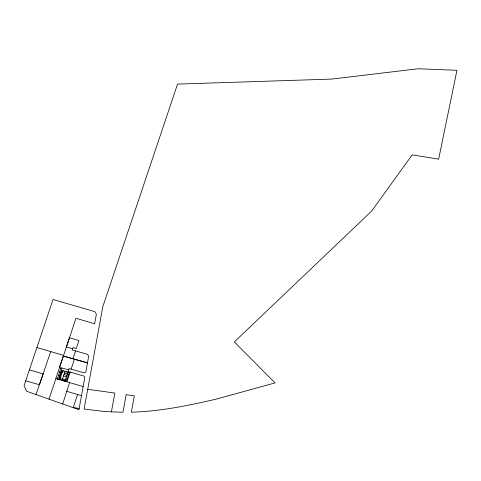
<?xml version="1.0" encoding="UTF-8"?>
<svg xmlns="http://www.w3.org/2000/svg" width="481" height="481" viewBox="0 0 481 481"><rect width="100%" height="100%" fill="white"/><g stroke="black" fill="none" stroke-linecap="round" stroke-linejoin="round"><path stroke-width="0.72" d="M72.703 348.785L66.402 347.005L69.48 337.77L78.944 340.542L76.347 348.539L73.094 347.613L72.312 349.97L87.59 354.341L88.714 356.144L85.84 371.897L84.223 372.895L69.174 368.59L68.2 371.53L83.838 376.01L84.806 377.549L78.932 409.716L76.701 408.922L76.798 408.423L73.587 407.828L26.677 391.287L24.05 385.816L53.024 299.513L94.781 311.604L96.38 314.183L94.619 323.809L75.998 318.242L49.008 399.164M111.412 411.856L122.968 412.241L126.172 394.673L134.337 395.821L131.349 412.181C159.993 411.453 188.221 405.585 216.059 399.17L275.072 382.906L234.337 341.931L371.609 211.117L412.199 154.852L438.654 159.163L456.95 70.304L418.205 68.759L331.716 79.088L177.537 84.103L102.808 306.68L84.115 409.024L101.966 411.213L111.412 411.856L114.845 393.079L87.722 389.261M62.692 403.986L69.583 382.563M59.927 379.136L62.698 370.641M60.474 379.293L61.093 377.399L60.546 377.248M63.245 370.791L62.632 372.685L62.085 372.528M68.019 372.132L65.037 381.223L62.055 380.387L64.941 371.542L67.923 372.378M72.968 358.778L75.547 350.889M71.134 369.149L74.399 359.187L87.488 362.884L63.372 356.066L74.399 359.187M50.721 351.593L35.997 394.576M77.615 394.516L73.19 407.69L79.167 408.417M55.712 378.595L66.883 381.764L70.19 372.096M68.753 369.877L59.397 367.292L63.612 355.369L36.899 347.547M64.46 373.015L67.442 373.851M67.4 374.02L68.651 374.374M59.596 371.969L60.786 372.306M63.979 374.489L66.961 375.324M63.498 375.962L66.492 376.803M58.441 375.505L59.638 375.841M65.861 378.739L67.112 379.088M62.536 378.914L65.53 379.749M25.709 380.874L39.436 384.74L43.224 373.941L29.419 369.823M66.703 391.306L81.499 395.659M66.883 381.764L83.159 386.58M60.75 368.434L57.287 379.046L58.484 379.377L61.941 368.765L60.75 368.434M61.995 370.442L59.223 378.938L66.498 380.982L69.27 372.48L61.995 370.442"/></g></svg>
